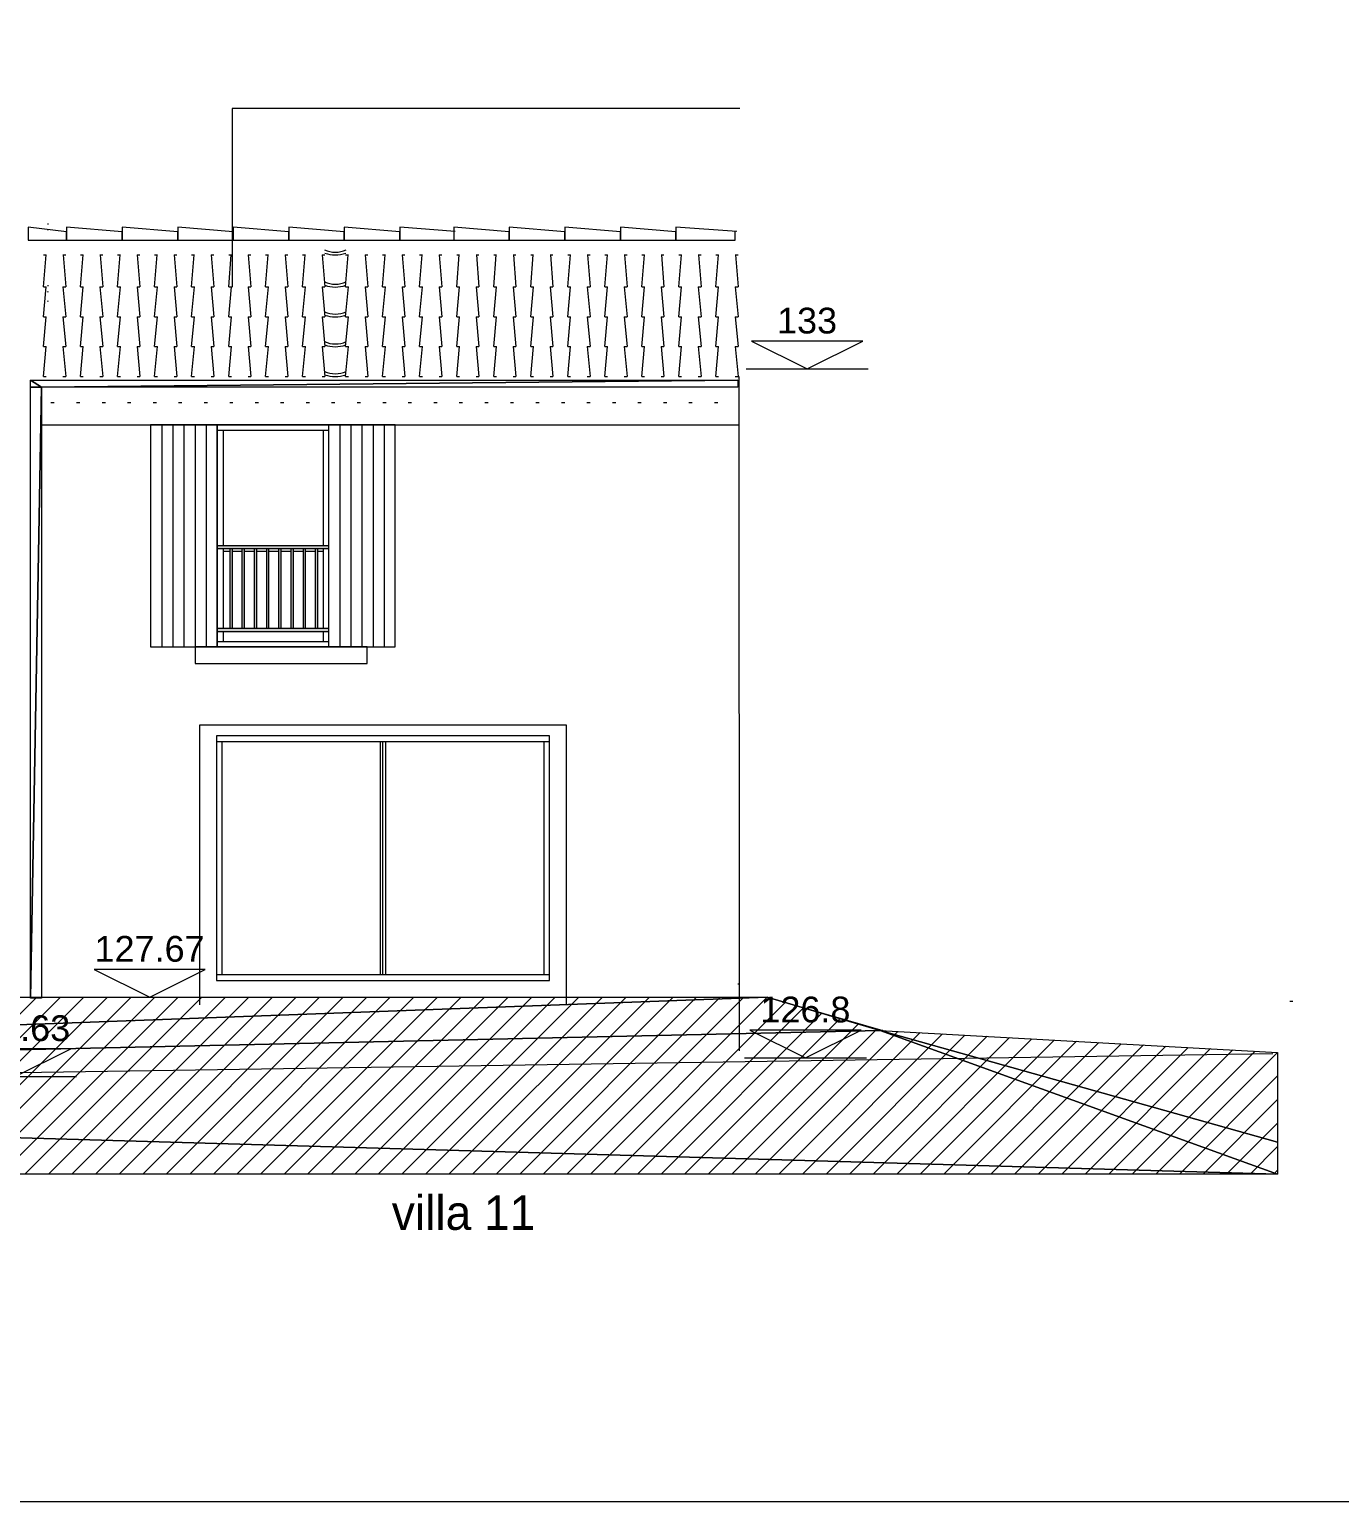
# Model space of a CAD drawing. Header units: metres. Extents: x 1.8 to 61.8, y -53.3 to -11.3.
# Drawn here: x 22.16 to 28.05, y -53.31 to -46.68 of the extents above; entities that cross this region are included whole.
import ezdxf
from ezdxf.enums import TextEntityAlignment as Align
from ezdxf.lldxf.tags import DXFTag

# ---------------------------------------------------------------- set-up
doc = ezdxf.new("R2010")
doc.units = ezdxf.units.M
doc.header["$MEASUREMENT"] = 0
for name, color, linetype in [('Calque commun', 7, 'Continuous'), ('Calque59', 7, 'Continuous'), ('Calque79', 7, 'Continuous'), ('Cotations', 7, 'Continuous'), ('Textes', 7, 'Continuous')]:
    doc.layers.add(name, color=color, linetype=linetype)
doc.styles.add('Arial', font='arial.ttf', dxfattribs={"height": 0.231939})
doc.styles.add('Century Gothic', font='GOTHIC.TTF', dxfattribs={"height": 0.310302})
tags = doc.linetypes.add('HIDDEN', pattern=[0.375, 0.25, -0.125]).pattern_tags.tags
tags[6:7] = [DXFTag(74, 4), DXFTag(75, 0), DXFTag(340, '0'), DXFTag(46, 1.0), DXFTag(50, 0.0), DXFTag(44, 0.0), DXFTag(45, 0.0)]
tags[4:5] = [DXFTag(74, 4), DXFTag(75, 0), DXFTag(340, '0'), DXFTag(46, 1.0), DXFTag(50, 0.0), DXFTag(44, 0.0), DXFTag(45, 0.0)]

# ---------------------------------------------------------------- blocks, each defined once
blk = doc.blocks.new('TOIT FACADE 35')
at = {"layer": 'Calque commun', "color": 32, "linetype": 'Continuous', "lineweight": 9}
blk.add_line((90.134, -18.599), (90.134, -18.521), dxfattribs=at)
at = {"layer": 'Calque commun', "color": 7, "linetype": 'Continuous', "lineweight": 9}
blk.add_line((90.171, -25.892), (90.17, -19.825), dxfattribs=at)
at = {"layer": 'Calque59', "color": 32, "linetype": 'Continuous', "lineweight": 9}
for p, q in [((83.906, -19.019), (83.929, -18.731)), ((83.906, -18.731), (83.931, -18.731)), ((84.081, -18.731), (84.106, -18.731)), ((84.083, -18.731), (84.106, -19.019)), ((84.239, -19.019), (84.263, -18.731)), ((84.239, -18.731), (84.264, -18.731)), ((84.414, -18.731), (84.439, -18.731)), ((84.416, -18.731), (84.439, -19.019)), ((84.573, -19.019), (84.596, -18.731)), ((84.573, -18.731), (84.598, -18.731)), ((84.748, -18.731), (84.773, -18.731)), ((84.75, -18.731), (84.773, -19.019)), ((84.906, -19.019), (84.929, -18.731)), ((84.906, -18.731), (84.931, -18.731)), ((85.081, -18.731), (85.106, -18.731)), ((85.083, -18.731), (85.106, -19.019)), ((85.239, -19.019), (85.263, -18.731)), ((85.239, -18.731), (85.264, -18.731)), ((85.414, -18.731), (85.439, -18.731)), ((85.416, -18.731), (85.439, -19.019)), ((85.573, -19.019), (85.596, -18.731)), ((85.573, -18.731), (85.598, -18.731)), ((85.748, -18.731), (85.773, -18.731)), ((85.75, -18.731), (85.773, -19.019)), ((85.906, -19.019), (85.929, -18.731)), ((85.906, -18.731), (85.931, -18.731)), ((86.081, -18.731), (86.106, -18.731)), ((86.083, -18.731), (86.106, -19.019)), ((86.239, -19.019), (86.263, -18.731)), ((86.239, -18.731), (86.264, -18.731)), ((86.414, -18.731), (86.439, -18.731)), ((86.416, -18.731), (86.439, -19.019)), ((86.626, -19.019), (86.649, -18.731)), ((86.626, -18.731), (86.651, -18.731)), ((86.801, -18.731), (86.826, -18.731)), ((86.803, -18.731), (86.826, -19.019)), ((86.959, -19.019), (86.982, -18.731)), ((86.959, -18.731), (86.984, -18.731)), ((87.134, -18.731), (87.159, -18.731)), ((87.136, -18.731), (87.159, -19.019)), ((87.292, -19.019), (87.315, -18.731)), ((87.292, -18.731), (87.317, -18.731)), ((87.467, -18.731), (87.492, -18.731)), ((87.469, -18.731), (87.492, -19.019)), ((87.626, -19.019), (87.649, -18.731)), ((87.626, -18.731), (87.651, -18.731)), ((87.801, -18.731), (87.826, -18.731)), ((87.803, -18.731), (87.826, -19.019)), ((87.959, -19.019), (87.982, -18.731)), ((87.959, -18.731), (87.984, -18.731)), ((88.134, -18.731), (88.159, -18.731)), ((88.136, -18.731), (88.159, -19.019)), ((88.292, -19.019), (88.315, -18.731)), ((88.292, -18.731), (88.317, -18.731)), ((88.467, -18.731), (88.492, -18.731)), ((88.469, -18.731), (88.492, -19.019)), ((88.626, -19.019), (88.649, -18.731)), ((88.626, -18.731), (88.651, -18.731)), ((88.801, -18.731), (88.826, -18.731)), ((88.803, -18.731), (88.826, -19.019)), ((88.959, -19.019), (88.982, -18.731)), ((88.959, -18.731), (88.984, -18.731)), ((89.134, -18.731), (89.159, -18.731)), ((89.136, -18.731), (89.159, -19.019)), ((89.292, -19.019), (89.315, -18.731)), ((89.292, -18.731), (89.317, -18.731)), ((89.467, -18.731), (89.492, -18.731)), ((89.469, -18.731), (89.492, -19.019)), ((89.626, -19.019), (89.649, -18.731)), ((89.626, -18.731), (89.651, -18.731)), ((89.801, -18.731), (89.826, -18.731)), ((89.803, -18.731), (89.826, -19.019)), ((89.959, -19.019), (89.982, -18.731)), ((89.959, -18.731), (89.984, -18.731)), ((90.134, -18.731), (90.159, -18.731)), ((90.136, -18.731), (90.159, -19.019)), ((83.906, -19.288), (83.931, -19.019)), ((83.906, -19.019), (83.931, -19.019)), ((84.081, -19.019), (84.106, -19.288)), ((84.081, -19.019), (84.106, -19.019)), ((84.239, -19.288), (84.264, -19.019)), ((84.239, -19.019), (84.264, -19.019)), ((84.414, -19.019), (84.439, -19.288)), ((84.414, -19.019), (84.439, -19.019)), ((84.573, -19.288), (84.598, -19.019)), ((84.573, -19.019), (84.598, -19.019)), ((84.748, -19.019), (84.773, -19.288)), ((84.748, -19.019), (84.773, -19.019)), ((84.906, -19.288), (84.931, -19.019)), ((84.906, -19.019), (84.931, -19.019)), ((85.081, -19.019), (85.106, -19.288)), ((85.081, -19.019), (85.106, -19.019)), ((85.239, -19.288), (85.264, -19.019)), ((85.239, -19.019), (85.264, -19.019)), ((85.414, -19.019), (85.439, -19.288)), ((85.414, -19.019), (85.439, -19.019)), ((85.573, -19.288), (85.598, -19.019)), ((85.573, -19.019), (85.598, -19.019)), ((85.748, -19.019), (85.773, -19.288)), ((85.748, -19.019), (85.773, -19.019)), ((85.906, -19.288), (85.931, -19.019)), ((85.906, -19.019), (85.931, -19.019)), ((86.081, -19.019), (86.106, -19.288)), ((86.081, -19.019), (86.106, -19.019)), ((86.239, -19.288), (86.264, -19.019)), ((86.239, -19.019), (86.264, -19.019)), ((86.414, -19.019), (86.439, -19.288)), ((86.414, -19.019), (86.439, -19.019)), ((86.626, -19.288), (86.651, -19.019)), ((86.626, -19.019), (86.651, -19.019)), ((86.801, -19.019), (86.826, -19.288)), ((86.801, -19.019), (86.826, -19.019)), ((86.959, -19.288), (86.984, -19.019)), ((86.959, -19.019), (86.984, -19.019)), ((87.134, -19.019), (87.159, -19.288)), ((87.134, -19.019), (87.159, -19.019)), ((87.292, -19.288), (87.317, -19.019)), ((87.292, -19.019), (87.317, -19.019)), ((87.467, -19.019), (87.492, -19.288)), ((87.467, -19.019), (87.492, -19.019)), ((87.626, -19.288), (87.651, -19.019)), ((87.626, -19.019), (87.651, -19.019)), ((87.801, -19.019), (87.826, -19.288)), ((87.801, -19.019), (87.826, -19.019)), ((87.959, -19.288), (87.984, -19.019)), ((87.959, -19.019), (87.984, -19.019)), ((88.134, -19.019), (88.159, -19.288)), ((88.134, -19.019), (88.159, -19.019)), ((88.292, -19.288), (88.317, -19.019)), ((88.292, -19.019), (88.317, -19.019)), ((88.467, -19.019), (88.492, -19.288)), ((88.467, -19.019), (88.492, -19.019)), ((88.626, -19.288), (88.651, -19.019)), ((88.626, -19.019), (88.651, -19.019)), ((88.801, -19.019), (88.826, -19.288)), ((88.801, -19.019), (88.826, -19.019)), ((88.959, -19.288), (88.984, -19.019)), ((88.959, -19.019), (88.984, -19.019)), ((89.134, -19.019), (89.159, -19.288)), ((89.134, -19.019), (89.159, -19.019)), ((89.292, -19.288), (89.317, -19.019)), ((89.292, -19.019), (89.317, -19.019)), ((89.467, -19.019), (89.492, -19.288)), ((89.467, -19.019), (89.492, -19.019)), ((89.626, -19.288), (89.651, -19.019)), ((89.626, -19.019), (89.651, -19.019)), ((89.801, -19.019), (89.826, -19.288)), ((89.801, -19.019), (89.826, -19.019)), ((89.959, -19.288), (89.984, -19.019)), ((89.959, -19.019), (89.984, -19.019)), ((90.134, -19.019), (90.159, -19.288)), ((90.134, -19.019), (90.159, -19.019)), ((83.906, -19.556), (83.931, -19.288)), ((83.906, -19.288), (83.931, -19.288)), ((84.081, -19.288), (84.106, -19.556)), ((84.081, -19.288), (84.106, -19.288)), ((84.239, -19.556), (84.264, -19.288)), ((84.239, -19.288), (84.264, -19.288)), ((84.414, -19.288), (84.439, -19.556)), ((84.414, -19.288), (84.439, -19.288)), ((84.573, -19.556), (84.598, -19.288)), ((84.573, -19.288), (84.598, -19.288)), ((84.748, -19.288), (84.773, -19.556)), ((84.748, -19.288), (84.773, -19.288)), ((84.906, -19.556), (84.931, -19.288)), ((84.906, -19.288), (84.931, -19.288)), ((85.081, -19.288), (85.106, -19.556)), ((85.081, -19.288), (85.106, -19.288)), ((85.239, -19.556), (85.264, -19.288)), ((85.239, -19.288), (85.264, -19.288)), ((85.414, -19.288), (85.439, -19.556)), ((85.414, -19.288), (85.439, -19.288)), ((85.573, -19.556), (85.598, -19.288)), ((85.573, -19.288), (85.598, -19.288)), ((85.748, -19.288), (85.773, -19.556)), ((85.748, -19.288), (85.773, -19.288)), ((85.906, -19.556), (85.931, -19.288)), ((85.906, -19.288), (85.931, -19.288)), ((86.081, -19.288), (86.106, -19.556)), ((86.081, -19.288), (86.106, -19.288)), ((86.239, -19.556), (86.264, -19.288)), ((86.239, -19.288), (86.264, -19.288)), ((86.414, -19.288), (86.439, -19.556)), ((86.414, -19.288), (86.439, -19.288)), ((86.626, -19.556), (86.651, -19.288)), ((86.626, -19.288), (86.651, -19.288)), ((86.801, -19.288), (86.826, -19.556)), ((86.801, -19.288), (86.826, -19.288)), ((86.959, -19.556), (86.984, -19.288)), ((86.959, -19.288), (86.984, -19.288)), ((87.134, -19.288), (87.159, -19.556)), ((87.134, -19.288), (87.159, -19.288)), ((87.292, -19.556), (87.317, -19.288)), ((87.292, -19.288), (87.317, -19.288)), ((87.467, -19.288), (87.492, -19.556)), ((87.467, -19.288), (87.492, -19.288)), ((87.626, -19.556), (87.651, -19.288)), ((87.626, -19.288), (87.651, -19.288)), ((87.801, -19.288), (87.826, -19.556)), ((87.801, -19.288), (87.826, -19.288)), ((87.959, -19.556), (87.984, -19.288)), ((87.959, -19.288), (87.984, -19.288)), ((88.134, -19.288), (88.159, -19.556)), ((88.134, -19.288), (88.159, -19.288)), ((88.292, -19.556), (88.317, -19.288)), ((88.292, -19.288), (88.317, -19.288)), ((88.467, -19.288), (88.492, -19.556)), ((88.467, -19.288), (88.492, -19.288)), ((88.626, -19.556), (88.651, -19.288)), ((88.626, -19.288), (88.651, -19.288)), ((88.801, -19.288), (88.826, -19.556)), ((88.801, -19.288), (88.826, -19.288)), ((88.959, -19.556), (88.984, -19.288)), ((88.959, -19.288), (88.984, -19.288)), ((89.134, -19.288), (89.159, -19.556)), ((89.134, -19.288), (89.159, -19.288)), ((89.292, -19.556), (89.317, -19.288)), ((89.292, -19.288), (89.317, -19.288)), ((89.467, -19.288), (89.492, -19.556)), ((89.467, -19.288), (89.492, -19.288)), ((89.626, -19.556), (89.651, -19.288)), ((89.626, -19.288), (89.651, -19.288)), ((89.801, -19.288), (89.826, -19.556)), ((89.801, -19.288), (89.826, -19.288)), ((89.959, -19.556), (89.984, -19.288)), ((89.959, -19.288), (89.984, -19.288)), ((90.134, -19.288), (90.159, -19.556)), ((90.134, -19.288), (90.159, -19.288)), ((83.906, -19.825), (83.931, -19.556)), ((83.906, -19.556), (83.931, -19.556)), ((84.081, -19.556), (84.106, -19.825)), ((84.081, -19.556), (84.106, -19.556)), ((84.239, -19.825), (84.264, -19.556)), ((84.239, -19.556), (84.264, -19.556)), ((84.414, -19.556), (84.439, -19.825)), ((84.414, -19.556), (84.439, -19.556)), ((84.573, -19.825), (84.598, -19.556)), ((84.573, -19.556), (84.598, -19.556)), ((84.748, -19.556), (84.773, -19.825)), ((84.748, -19.556), (84.773, -19.556)), ((84.906, -19.825), (84.931, -19.556)), ((84.906, -19.556), (84.931, -19.556)), ((85.081, -19.556), (85.106, -19.825)), ((85.081, -19.556), (85.106, -19.556)), ((85.239, -19.825), (85.264, -19.556)), ((85.239, -19.556), (85.264, -19.556)), ((85.414, -19.556), (85.439, -19.825)), ((85.414, -19.556), (85.439, -19.556)), ((85.573, -19.825), (85.598, -19.556)), ((85.573, -19.556), (85.598, -19.556)), ((85.748, -19.556), (85.773, -19.825)), ((85.748, -19.556), (85.773, -19.556)), ((85.906, -19.825), (85.931, -19.556)), ((85.906, -19.556), (85.931, -19.556)), ((86.081, -19.556), (86.106, -19.825)), ((86.081, -19.556), (86.106, -19.556)), ((86.239, -19.825), (86.264, -19.556)), ((86.239, -19.556), (86.264, -19.556)), ((86.414, -19.556), (86.439, -19.825)), ((86.414, -19.556), (86.439, -19.556)), ((86.626, -19.825), (86.651, -19.556)), ((86.626, -19.556), (86.651, -19.556)), ((86.801, -19.556), (86.826, -19.825)), ((86.801, -19.556), (86.826, -19.556)), ((86.959, -19.825), (86.984, -19.556)), ((86.959, -19.556), (86.984, -19.556)), ((87.134, -19.556), (87.159, -19.825)), ((87.134, -19.556), (87.159, -19.556)), ((87.292, -19.825), (87.317, -19.556)), ((87.292, -19.556), (87.317, -19.556)), ((87.467, -19.556), (87.492, -19.825)), ((87.467, -19.556), (87.492, -19.556)), ((87.626, -19.825), (87.651, -19.556)), ((87.626, -19.556), (87.651, -19.556)), ((87.801, -19.556), (87.826, -19.825)), ((87.801, -19.556), (87.826, -19.556)), ((87.959, -19.825), (87.984, -19.556)), ((87.959, -19.556), (87.984, -19.556)), ((88.134, -19.556), (88.159, -19.825)), ((88.134, -19.556), (88.159, -19.556)), ((88.292, -19.825), (88.317, -19.556)), ((88.292, -19.556), (88.317, -19.556)), ((88.467, -19.556), (88.492, -19.825)), ((88.467, -19.556), (88.492, -19.556)), ((88.626, -19.825), (88.651, -19.556)), ((88.626, -19.556), (88.651, -19.556)), ((88.801, -19.556), (88.826, -19.825)), ((88.801, -19.556), (88.826, -19.556)), ((88.959, -19.825), (88.984, -19.556)), ((88.959, -19.556), (88.984, -19.556)), ((89.134, -19.556), (89.159, -19.825)), ((89.134, -19.556), (89.159, -19.556)), ((89.292, -19.825), (89.317, -19.556)), ((89.292, -19.556), (89.317, -19.556)), ((89.467, -19.556), (89.492, -19.825)), ((89.467, -19.556), (89.492, -19.556)), ((89.626, -19.825), (89.651, -19.556)), ((89.626, -19.556), (89.651, -19.556)), ((89.801, -19.556), (89.826, -19.825)), ((89.801, -19.556), (89.826, -19.556)), ((89.959, -19.825), (89.984, -19.556)), ((89.959, -19.556), (89.984, -19.556)), ((90.134, -19.556), (90.159, -19.825)), ((90.134, -19.556), (90.159, -19.556)), ((83.906, -19.825), (83.931, -19.825)), ((84.081, -19.825), (84.106, -19.825)), ((84.239, -19.825), (84.264, -19.825)), ((84.414, -19.825), (84.439, -19.825)), ((84.573, -19.825), (84.598, -19.825)), ((84.748, -19.825), (84.773, -19.825)), ((84.906, -19.825), (84.931, -19.825)), ((85.081, -19.825), (85.106, -19.825)), ((85.239, -19.825), (85.264, -19.825)), ((85.414, -19.825), (85.439, -19.825)), ((85.573, -19.825), (85.598, -19.825)), ((85.748, -19.825), (85.773, -19.825)), ((85.906, -19.825), (85.931, -19.825)), ((86.081, -19.825), (86.106, -19.825)), ((86.239, -19.825), (86.264, -19.825)), ((86.414, -19.825), (86.439, -19.825)), ((86.626, -19.825), (86.651, -19.825)), ((86.801, -19.825), (86.826, -19.825)), ((86.959, -19.825), (86.984, -19.825)), ((87.134, -19.825), (87.159, -19.825)), ((87.292, -19.825), (87.317, -19.825)), ((87.467, -19.825), (87.492, -19.825)), ((87.626, -19.825), (87.651, -19.825)), ((87.801, -19.825), (87.826, -19.825)), ((87.959, -19.825), (87.984, -19.825)), ((88.134, -19.825), (88.159, -19.825)), ((88.292, -19.825), (88.317, -19.825)), ((88.467, -19.825), (88.492, -19.825)), ((88.626, -19.825), (88.651, -19.825)), ((88.801, -19.825), (88.826, -19.825)), ((88.959, -19.825), (88.984, -19.825)), ((89.134, -19.825), (89.159, -19.825)), ((89.292, -19.825), (89.317, -19.825)), ((89.467, -19.825), (89.492, -19.825)), ((89.626, -19.825), (89.651, -19.825)), ((89.801, -19.825), (89.826, -19.825)), ((89.959, -19.825), (89.984, -19.825)), ((90.134, -19.825), (90.159, -19.825)), ((83.973, -20.058), (84.003, -20.058)), ((84.203, -20.058), (84.233, -20.058)), ((84.433, -20.058), (84.463, -20.058)), ((84.663, -20.058), (84.692, -20.058)), ((84.892, -20.058), (84.922, -20.058)), ((85.122, -20.058), (85.152, -20.058)), ((85.352, -20.058), (85.382, -20.058)), ((85.582, -20.058), (85.611, -20.058)), ((85.811, -20.058), (85.841, -20.058)), ((86.041, -20.058), (86.071, -20.058)), ((86.271, -20.058), (86.3, -20.058)), ((86.5, -20.058), (86.53, -20.058)), ((86.73, -20.058), (86.76, -20.058)), ((86.96, -20.058), (86.99, -20.058)), ((87.19, -20.058), (87.219, -20.058)), ((87.419, -20.058), (87.449, -20.058)), ((87.649, -20.058), (87.679, -20.058)), ((87.879, -20.058), (87.909, -20.058)), ((88.109, -20.058), (88.138, -20.058)), ((88.338, -20.058), (88.368, -20.058)), ((88.568, -20.058), (88.598, -20.058)), ((88.798, -20.058), (88.828, -20.058)), ((89.028, -20.058), (89.057, -20.058)), ((89.257, -20.058), (89.287, -20.058)), ((89.487, -20.058), (89.517, -20.058)), ((89.717, -20.058), (89.746, -20.058)), ((89.946, -20.058), (89.976, -20.058))]:
    blk.add_line(p, q, dxfattribs=at)
for points in [[(84.114, -18.522, 0), (83.769, -18.482, 0), (83.769, -18.599, 0), (84.114, -18.599, 0), (84.114, -18.522, 0)], [(84.614, -18.522, 0), (84.114, -18.482, 0), (84.114, -18.599, 0), (84.614, -18.599, 0), (84.614, -18.522, 0)], [(85.114, -18.522, 0), (84.614, -18.482, 0), (84.614, -18.599, 0), (85.114, -18.599, 0), (85.114, -18.522, 0)], [(85.614, -18.522, 0), (85.114, -18.482, 0), (85.114, -18.599, 0), (85.614, -18.599, 0), (85.614, -18.522, 0)], [(86.114, -18.522, 0), (85.614, -18.482, 0), (85.614, -18.599, 0), (86.114, -18.599, 0), (86.114, -18.522, 0)], [(86.614, -18.522, 0), (86.114, -18.482, 0), (86.114, -18.599, 0), (86.614, -18.599, 0), (86.614, -18.522, 0)], [(87.114, -18.522, 0), (86.614, -18.482, 0), (86.614, -18.599, 0), (87.114, -18.599, 0), (87.114, -18.522, 0)], [(87.613, -18.521, 0), (87.114, -18.482, 0), (87.114, -18.599, 0), (87.599, -18.599, 0)], [(88.099, -18.522, 0), (87.599, -18.482, 0), (87.599, -18.599, 0), (88.099, -18.599, 0), (88.099, -18.522, 0)], [(88.599, -18.522, 0), (88.099, -18.482, 0), (88.099, -18.599, 0), (88.599, -18.599, 0), (88.599, -18.522, 0)], [(89.099, -18.522, 0), (88.599, -18.482, 0), (88.599, -18.599, 0), (89.099, -18.599, 0), (89.099, -18.522, 0)], [(89.599, -18.522, 0), (89.099, -18.482, 0), (89.099, -18.599, 0), (89.599, -18.599, 0), (89.599, -18.522, 0)], [(90.148, -18.521, 0), (89.599, -18.482, 0), (89.599, -18.599, 0), (90.134, -18.599, 0)]]:
    blk.add_polyline3d(points, dxfattribs=at)
for centre, radius, start, end in [((86.533, -18.477), 0.229, 244.893, 294.8942), ((86.533, -18.45), 0.281, 250.311, 289.4789), ((86.533, -18.765), 0.229, 244.8928, 294.8944), ((86.533, -18.739), 0.281, 250.3112, 289.479), ((86.533, -19.034), 0.229, 244.8937, 294.8939), ((86.533, -19.008), 0.281, 250.311, 289.4784), ((86.533, -19.303), 0.229, 244.8924, 294.8945), ((86.533, -19.276), 0.281, 250.3121, 289.4782), ((86.533, -19.571), 0.229, 244.8922, 294.8946), ((86.533, -19.545), 0.281, 250.3112, 289.4792)]:
    blk.add_arc(centre, radius, start, end, dxfattribs=at)
blk = doc.blocks.new('hatch16')
at = {"layer": 'Calque commun', "color": 8, "linetype": 'Continuous', "lineweight": 9}
for p, q in [((-48.028, 14.058), (-48.028, 12.058)), ((-47.928, 14.058), (-47.928, 12.058)), ((-47.828, 14.058), (-47.828, 12.058)), ((-47.728, 14.058), (-47.728, 12.058)), ((-47.628, 14.058), (-47.628, 12.058)), ((-47.528, 14.058), (-47.528, 12.058))]:
    blk.add_line(p, q, dxfattribs=at)
mesh = blk.add_polyface(dxfattribs=at)
corners = [(-47.428, 14.058), (-48.028, 14.058), (-48.028, 12.058), (-47.428, 12.058)]
mesh.append_faces([[corners[k] for k in face] for face in [(0, 1, 2, 3)]], dxfattribs={"color": 8})
blk = doc.blocks.new('hatch17')
at = {"layer": 'Calque commun', "color": 8, "linetype": 'Continuous', "lineweight": 9}
for p, q in [((-46.425, 14.058), (-46.425, 12.058)), ((-46.325, 14.058), (-46.325, 12.058)), ((-46.225, 14.058), (-46.225, 12.058)), ((-46.125, 14.058), (-46.125, 12.058)), ((-46.025, 14.058), (-46.025, 12.058)), ((-45.925, 14.058), (-45.925, 12.058))]:
    blk.add_line(p, q, dxfattribs=at)
mesh = blk.add_polyface(dxfattribs=at)
corners = [(-45.825, 14.058), (-46.425, 14.058), (-46.425, 12.058), (-45.825, 12.058)]
mesh.append_faces([[corners[k] for k in face] for face in [(0, 1, 2, 3)]], dxfattribs={"color": 8})
blk = doc.blocks.new('Block4')
at = {"layer": 'Calque commun', "color": 0, "linetype": 'Continuous', "lineweight": 9}
blk.add_line((-0.55, 0), (0.55, 0), dxfattribs=at)
blk.add_polyline3d([(-0.5, 0.25, 0), (0, 0, 0), (0.5, 0.25, 0), (-0.5, 0.25, 0)], dxfattribs=at)
blk = doc.blocks.new('Lvl1')
at = {"layer": 'Calque commun', "color": 0, "linetype": 'ByBlock', "lineweight": -2}
blk.add_blockref('Block4', (0, 0), dxfattribs=at)
blk = doc.blocks.new('FACADE VILLA 9 10 11-4')
at = {"layer": 'Cotations', "color": 250, "linetype": 'ByBlock', "lineweight": -2}
blk.add_blockref('Lvl1', (-48.036, 8.906), dxfattribs=at)
at = {"layer": 'Cotations', "color": 212, "linetype": 'ByBlock', "lineweight": -2, "style": 'Arial'}
blk.add_text('127.67', height=0.2319, dxfattribs=at).set_placement((-48.037, 9.156), align=Align.BOTTOM_CENTER)
blk = doc.blocks.new('FACADE VILLA 9 10 11-9')
at = {"layer": 'Cotations', "color": 250, "linetype": 'ByBlock', "lineweight": -2}
blk.add_blockref('Lvl1', (-42.132, 8.36), dxfattribs=at)
at = {"layer": 'Cotations', "color": 212, "linetype": 'ByBlock', "lineweight": -2, "style": 'Arial'}
blk.add_text('126.8', height=0.2319, dxfattribs=at).set_placement((-42.133, 8.61), align=Align.BOTTOM_CENTER)
blk = doc.blocks.new('FACADE VILLA 9 10 11-10')
at = {"layer": 'Cotations', "color": 250, "linetype": 'ByBlock', "lineweight": -2}
blk.add_blockref('Lvl1', (-42.117, 14.56), dxfattribs=at)
at = {"layer": 'Cotations', "color": 212, "linetype": 'ByBlock', "lineweight": -2, "style": 'Arial'}
blk.add_text('133', height=0.2319, dxfattribs=at).set_placement((-42.118, 14.81), align=Align.BOTTOM_CENTER)
blk = doc.blocks.new('FACADE VILLA 9 10 11-12')
at = {"layer": 'Cotations', "color": 250, "linetype": 'ByBlock', "lineweight": -2}
blk.add_blockref('Lvl1', (-49.246, 8.192), dxfattribs=at)
at = {"layer": 'Cotations', "color": 212, "linetype": 'ByBlock', "lineweight": -2, "style": 'Arial'}
blk.add_text('126.63', height=0.2319, dxfattribs=at).set_placement((-49.247, 8.442), align=Align.BOTTOM_CENTER)
blk = doc.blocks.new('hatch22')
at = {"layer": 'Calque commun', "color": 7, "linetype": 'Continuous', "lineweight": 9}
for p, q in [((-49.052, 8.908), (-50.645, 7.315)), ((-48.84, 8.908), (-50.433, 7.315)), ((-48.628, 8.908), (-50.221, 7.315)), ((-48.415, 8.908), (-50.008, 7.315)), ((-48.203, 8.908), (-49.796, 7.315)), ((-47.991, 8.908), (-49.584, 7.315)), ((-47.779, 8.908), (-49.372, 7.315)), ((-47.567, 8.908), (-49.16, 7.315)), ((-47.355, 8.908), (-48.948, 7.315)), ((-47.143, 8.908), (-48.736, 7.315)), ((-46.93, 8.908), (-48.524, 7.315)), ((-46.718, 8.908), (-48.311, 7.315)), ((-46.506, 8.908), (-48.099, 7.315)), ((-46.294, 8.908), (-47.887, 7.315)), ((-46.082, 8.908), (-47.675, 7.315)), ((-45.87, 8.908), (-47.463, 7.315)), ((-45.658, 8.908), (-47.251, 7.315)), ((-45.446, 8.908), (-47.039, 7.315)), ((-45.233, 8.908), (-46.826, 7.315)), ((-45.021, 8.908), (-46.614, 7.315)), ((-44.809, 8.908), (-46.402, 7.315)), ((-44.597, 8.908), (-46.19, 7.315)), ((-44.385, 8.908), (-45.978, 7.315)), ((-44.173, 8.908), (-45.766, 7.315)), ((-43.961, 8.908), (-45.554, 7.315)), ((-43.748, 8.908), (-45.342, 7.315)), ((-43.536, 8.908), (-45.129, 7.315)), ((-43.324, 8.908), (-44.917, 7.315)), ((-43.112, 8.908), (-44.705, 7.315)), ((-42.9, 8.908), (-44.493, 7.315)), ((-42.688, 8.908), (-44.281, 7.315)), ((-42.476, 8.908), (-44.069, 7.315)), ((-42.311, 8.861), (-43.857, 7.315)), ((-42.147, 8.813), (-43.644, 7.315)), ((-41.982, 8.766), (-43.432, 7.315)), ((-41.818, 8.718), (-43.22, 7.315)), ((-41.653, 8.67), (-43.008, 7.315)), ((-41.488, 8.623), (-42.796, 7.315)), ((-41.3, 8.599), (-42.584, 7.315)), ((-41.099, 8.588), (-42.372, 7.315)), ((-40.898, 8.577), (-42.16, 7.315)), ((-40.697, 8.566), (-41.947, 7.315)), ((-40.496, 8.555), (-41.735, 7.315)), ((-40.295, 8.543), (-41.523, 7.315)), ((-40.094, 8.532), (-41.311, 7.315)), ((-39.893, 8.521), (-41.099, 7.315)), ((-39.692, 8.51), (-40.887, 7.315)), ((-39.491, 8.499), (-40.675, 7.315)), ((-39.29, 8.488), (-40.463, 7.315)), ((-39.089, 8.477), (-40.25, 7.315)), ((-38.888, 8.466), (-40.038, 7.315)), ((-38.687, 8.455), (-39.826, 7.315)), ((-38.486, 8.444), (-39.614, 7.315)), ((-38.285, 8.433), (-39.402, 7.315)), ((-38.084, 8.421), (-39.19, 7.315)), ((-37.883, 8.41), (-38.978, 7.315)), ((-37.883, 8.198), (-38.765, 7.315)), ((-37.883, 7.986), (-38.553, 7.315)), ((-37.883, 7.774), (-38.341, 7.315)), ((-37.883, 7.562), (-38.129, 7.315)), ((-37.883, 7.349), (-37.917, 7.315))]:
    blk.add_line(p, q, dxfattribs=at)
at = {"layer": 'Calque commun', "color": 7, "linetype": 'Continuous', "lineweight": 18}
mesh = blk.add_polyface(dxfattribs=at)
corners = [(-42.476, 8.908), (-41.46, 8.608), (-64.666, 8.087), (-37.883, 7.315), (-37.883, 7.601), (-37.883, 8.41), (-62.121, 8.908), (-41.436, 8.608), (-41.46, 8.608), (-70.143, 7.315), (-70.137, 8.021)]
mesh.append_faces([[corners[k] for k in face] for face in [(0, 2, 6)]], dxfattribs={"vtx0": -1, "color": 7})
mesh.append_faces([[corners[k] for k in face] for face in [(3, 1, 4)]], dxfattribs={"vtx0": -1, "vtx1": -1, "color": 7})
mesh.append_faces([[corners[k] for k in face] for face in [(0, 1, 2), (3, 2, 1)]], dxfattribs={"vtx0": -1, "vtx1": -1, "vtx2": -1, "color": 7})
mesh.append_faces([[corners[k] for k in face] for face in [(0, 8, 1)]], dxfattribs={"vtx0": -1, "vtx2": -1, "color": 7})
mesh.append_faces([[corners[k] for k in face] for face in [(10, 2, 9)]], dxfattribs={"vtx1": -1, "color": 7})
mesh.append_faces([[corners[k] for k in face] for face in [(3, 9, 2)]], dxfattribs={"vtx1": -1, "vtx2": -1, "color": 7})
mesh.append_faces([[corners[k] for k in face] for face in [(1, 5, 4), (0, 7, 8)]], dxfattribs={"vtx2": -1, "color": 7})
blk = doc.blocks.new('FACADE VILLA 9 10 11-30')
at = {"layer": 'Calque commun', "color": 7, "linetype": 'Continuous', "lineweight": 9}
for p, q in [((-48.957, 15.867), (-48.948, 15.867)), ((-48.957, 15.812), (-48.948, 15.815)), ((-48.957, 15.31), (-48.948, 15.31)), ((-48.957, 15.255), (-48.948, 15.258)), ((-48.957, 15.17), (-48.948, 15.173)), ((-47.425, 14.058), (-47.625, 14.058)), ((-47.425, 12.083), (-47.425, 14.058)), ((-46.425, 14.058), (-47.425, 14.058)), ((-46.425, 14.058), (-46.425, 12.058)), ((-46.225, 14.058), (-46.425, 14.058)), ((-47.425, 14.008), (-47.375, 14.008)), ((-47.375, 14.008), (-46.475, 14.008)), ((-47.375, 14.008), (-47.375, 12.97)), ((-46.475, 14.008), (-46.425, 14.008)), ((-46.475, 14.008), (-46.475, 12.97)), ((-47.425, 12.97), (-46.425, 12.97)), ((-47.315, 12.94), (-47.425, 12.94)), ((-47.375, 12.97), (-47.375, 12.97)), ((-47.375, 12.97), (-47.375, 12.97)), ((-47.375, 12.94), (-47.375, 12.92)), ((-47.375, 12.92), (-47.375, 12.224)), ((-47.375, 12.92), (-47.315, 12.92)), ((-47.315, 12.94), (-47.315, 12.224)), ((-47.295, 12.94), (-47.315, 12.94)), ((-47.205, 12.94), (-47.295, 12.94)), ((-47.295, 12.94), (-47.295, 12.224)), ((-47.295, 12.92), (-47.205, 12.92)), ((-47.205, 12.94), (-47.205, 12.224)), ((-47.185, 12.94), (-47.205, 12.94)), ((-47.095, 12.94), (-47.185, 12.94)), ((-47.185, 12.94), (-47.185, 12.224)), ((-47.185, 12.92), (-47.095, 12.92)), ((-47.095, 12.94), (-47.095, 12.224)), ((-47.075, 12.94), (-47.095, 12.94)), ((-46.985, 12.94), (-47.075, 12.94)), ((-47.075, 12.94), (-47.075, 12.224)), ((-47.075, 12.92), (-46.985, 12.92)), ((-46.985, 12.94), (-46.985, 12.224)), ((-46.965, 12.94), (-46.985, 12.94)), ((-46.875, 12.94), (-46.965, 12.94)), ((-46.965, 12.94), (-46.965, 12.224)), ((-46.965, 12.92), (-46.875, 12.92)), ((-46.875, 12.94), (-46.875, 12.224)), ((-46.855, 12.94), (-46.875, 12.94)), ((-46.765, 12.94), (-46.855, 12.94)), ((-46.855, 12.94), (-46.855, 12.224)), ((-46.855, 12.92), (-46.765, 12.92)), ((-46.765, 12.94), (-46.765, 12.224)), ((-46.745, 12.94), (-46.765, 12.94)), ((-46.655, 12.94), (-46.745, 12.94)), ((-46.745, 12.94), (-46.745, 12.224)), ((-46.745, 12.92), (-46.655, 12.92)), ((-46.655, 12.94), (-46.655, 12.224)), ((-46.635, 12.94), (-46.655, 12.94)), ((-46.545, 12.94), (-46.635, 12.94)), ((-46.635, 12.94), (-46.635, 12.224)), ((-46.635, 12.92), (-46.545, 12.92)), ((-46.545, 12.94), (-46.545, 12.224)), ((-46.525, 12.94), (-46.545, 12.94)), ((-46.425, 12.94), (-46.525, 12.94)), ((-46.525, 12.94), (-46.525, 12.224)), ((-46.525, 12.92), (-46.475, 12.92)), ((-46.475, 12.94), (-46.475, 12.92)), ((-46.475, 12.92), (-46.475, 12.224)), ((-47.315, 12.224), (-47.425, 12.224)), ((-46.425, 12.194), (-47.425, 12.194)), ((-47.375, 12.194), (-47.375, 12.108)), ((-47.295, 12.224), (-47.315, 12.224)), ((-46.425, 12.224), (-47.295, 12.224)), ((-46.475, 12.194), (-46.475, 12.108)), ((-47.425, 12.108), (-46.425, 12.108)), ((-47.425, 12.058), (-47.425, 12.083)), ((-47.425, 12.058), (-46.425, 12.058)), ((-47.436, 11.258), (-47.436, 9.058)), ((-44.436, 11.258), (-47.436, 11.258)), ((-47.436, 11.208), (-47.386, 11.208)), ((-47.386, 11.208), (-47.386, 9.108)), ((-47.386, 11.208), (-44.486, 11.208)), ((-45.961, 11.208), (-45.961, 9.108)), ((-45.936, 9.108), (-45.936, 11.208)), ((-45.911, 9.108), (-45.911, 11.208)), ((-44.486, 11.208), (-44.436, 11.208)), ((-44.486, 9.108), (-44.486, 11.208)), ((-44.436, 9.058), (-44.436, 11.258)), ((-47.386, 9.108), (-47.436, 9.108)), ((-47.436, 9.058), (-44.436, 9.058)), ((-44.436, 9.108), (-47.386, 9.108)), ((-42.733, 9.023), (-42.74, 9.023)), ((-42.733, 9.023), (-42.733, 9.023)), ((-42.733, 9.023), (-42.733, 9.023)), ((-37.746, 8.869), (-37.772, 8.869)), ((-37.756, 8.869), (-37.756, 8.869))]:
    blk.add_line(p, q, dxfattribs=at)
at = {"layer": 'Calque commun', "color": 5, "linetype": 'Continuous', "lineweight": 9}
blk.add_line((-49.009, 14.058), (-42.728, 14.058), dxfattribs=at)
at = {"layer": 'Calque commun', "color": 26, "linetype": 'HIDDEN', "lineweight": 18}
blk.add_line((-55.81, 8.128), (-37.924, 8.399), dxfattribs=at)
at = {"layer": 'Calque commun', "color": 5, "linetype": 'Continuous', "lineweight": 18}
blk.add_polyline3d([(-42.722, 16.904, 0), (-47.294, 16.904, 0), (-47.294, 15.295, 0)], dxfattribs=at)
at = {"layer": 'Calque commun', "color": 5, "linetype": 'Continuous', "lineweight": 9}
blk.add_polyline3d([(-47.586, 8.837, 0), (-47.586, 11.358, 0), (-44.286, 11.358, 0), (-44.286, 8.837, 0)], dxfattribs=at)
at = {"layer": 'Calque commun', "color": 18, "linetype": 'Continuous', "lineweight": 9}
for points in [[(-47.425, 12.97), (-46.425, 12.97), (-47.425, 12.94), (-46.425, 12.94)], [(-47.295, 12.94), (-47.315, 12.94), (-47.295, 12.224), (-47.315, 12.224)], [(-47.185, 12.94), (-47.205, 12.94), (-47.185, 12.224), (-47.205, 12.224)], [(-47.075, 12.94), (-47.095, 12.94), (-47.075, 12.224), (-47.095, 12.224)], [(-46.965, 12.94), (-46.985, 12.94), (-46.965, 12.224), (-46.985, 12.224)], [(-46.855, 12.94), (-46.875, 12.94), (-46.855, 12.224), (-46.875, 12.224)], [(-46.745, 12.94), (-46.765, 12.94), (-46.745, 12.224), (-46.765, 12.224)], [(-46.635, 12.94), (-46.655, 12.94), (-46.635, 12.224), (-46.655, 12.224)], [(-46.525, 12.94), (-46.545, 12.94), (-46.525, 12.224), (-46.545, 12.224)], [(-47.425, 12.224), (-46.425, 12.224), (-47.425, 12.194), (-46.425, 12.194)]]:
    blk.add_trace(points, dxfattribs=at)
at = {"layer": 'Calque79', "color": 7, "linetype": 'Continuous', "lineweight": 9}
blk.add_line((-47.375, 12.97), (-47.375, 12.97), dxfattribs=at)
blk.add_line((-47.375, 12.97), (-47.375, 12.97), dxfattribs=at)
at = {"layer": 'Calque commun', "color": 0, "linetype": 'ByBlock', "lineweight": -2}
for name, p in [('TOIT FACADE 35', (-132.898, 34.317)), ('hatch16', (0, 0)), ('hatch17', (0, 0)), ('hatch22', (0, 0))]:
    blk.add_blockref(name, p, dxfattribs=at)
at = {"layer": 'Cotations', "color": 212, "linetype": 'ByBlock', "lineweight": -2}
for name in ['FACADE VILLA 9 10 11-10', 'FACADE VILLA 9 10 11-4', 'FACADE VILLA 9 10 11-9', 'FACADE VILLA 9 10 11-12']:
    blk.add_blockref(name, (0, 0), dxfattribs=at)
at = {"layer": 'Textes', "color": 5, "linetype": 'ByBlock', "lineweight": -2, "style": 'Century Gothic'}
blk.add_text('villa 11', height=0.3103, dxfattribs=at).set_placement((-45.856, 6.719), align=Align.BOTTOM_LEFT)
at = {"layer": 'Calque commun', "color": 8, "linetype": 'Continuous', "lineweight": 9}
mesh = blk.add_polyface(dxfattribs=at)
corners = [(-49.009, 14.397), (-42.742, 14.458), (-42.742, 14.397), (-49.109, 14.397), (-49.109, 14.458), (-49.109, 8.897), (-49.009, 8.897)]
mesh.append_faces([[corners[k] for k in face] for face in [(0, 1, 2)]], dxfattribs={"vtx0": -1, "color": 8})
mesh.append_faces([[corners[k] for k in face] for face in [(0, 4, 1)]], dxfattribs={"vtx0": -1, "vtx2": -1, "color": 8})
mesh.append_faces([[corners[k] for k in face] for face in [(3, 4, 0), (5, 3, 0)]], dxfattribs={"vtx1": -1, "vtx2": -1, "color": 8})
mesh.append_faces([[corners[k] for k in face] for face in [(0, 6, 5)]], dxfattribs={"vtx2": -1, "color": 8})
at = {"layer": 'Cotations', "color": 5, "linetype": 'Continuous', "lineweight": 9}
mesh = blk.add_polyface(dxfattribs=at)
corners = [(-46.078, 12.058), (-47.628, 12.058), (-47.628, 11.908), (-46.078, 11.908)]
mesh.append_faces([[corners[k] for k in face] for face in [(0, 1, 2, 3)]], dxfattribs={"color": 5})

msp = doc.modelspace()

# ---------------------------------------------------------------- block references
at = {"layer": 'Cotations', "color": 0, "linetype": 'ByBlock', "lineweight": -2, "xscale": 0.5, "yscale": 0.5, "zscale": 0.5}
msp.add_blockref('FACADE VILLA 9 10 11-30', (46.7168, -55.4922), dxfattribs=at)

# ---------------------------------------------------------------- meshes
at = {"layer": 'Calque commun', "color": 7, "linetype": 'Continuous', "lineweight": 9}
mesh = msp.add_polyface(dxfattribs=at)
corners = [(61.7636, -11.3086), (1.7636, -11.3086), (1.7636, -53.3086), (61.7636, -53.3086)]
mesh.append_faces([[corners[k] for k in face] for face in [(0, 1, 2, 3)]], dxfattribs={"color": 7})

doc.saveas('drawing.dxf')
